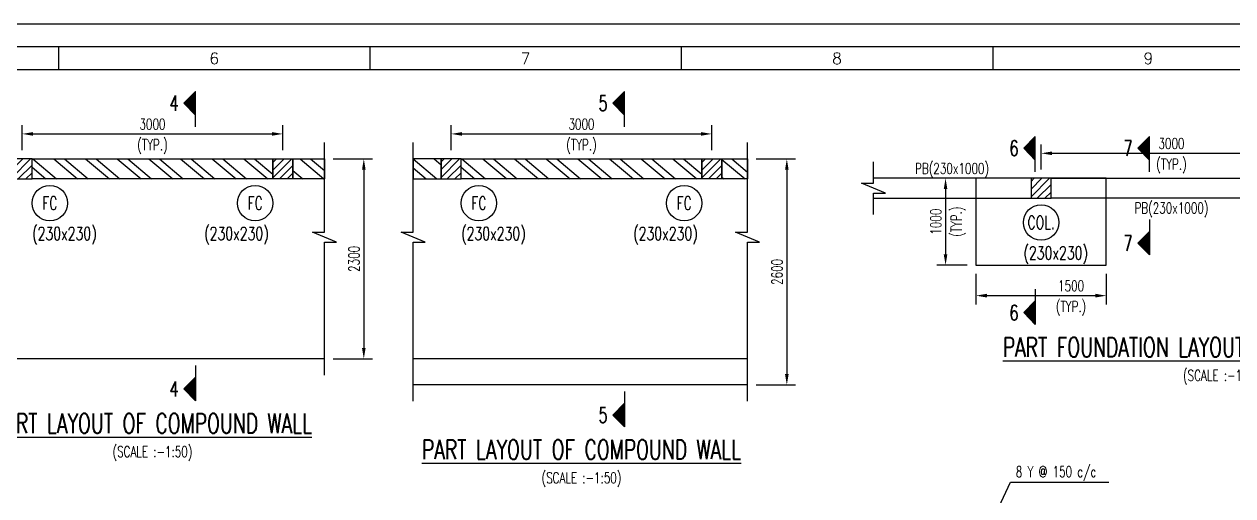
# Model space of a CAD drawing. Header units: millimetres. Extents: x 2843046 to 3042813, y -234641 to -168101.
# Drawn here: x 2879146 to 2906966, y -178946 to -168101 of the extents above; entities that cross this region are included whole.
import ezdxf
from ezdxf.enums import TextEntityAlignment as Align

# ---------------------------------------------------------------- set-up
doc = ezdxf.new("R2010")
doc.units = ezdxf.units.MM
doc.header["$MEASUREMENT"] = 0
doc.header["$PDMODE"] = 34
doc.header["$PDSIZE"] = -5
for name, color, linetype in [('PNA', 8, 'Continuous'), ('S-BEAM NO', 3, 'Continuous'), ('S-BEAM OUTER', 4, 'Continuous'), ('S-BRECK LINE', 8, 'Continuous'), ('S-COLUMN', 1, 'Continuous'), ('S-COLUMN CIRCLE', 9, 'Continuous'), ('S-COLUMN HATCH', 8, 'Continuous'), ('S-COLUMN NO', 2, 'Continuous'), ('S-COLUMN SIZES', 2, 'Continuous'), ('S-CONCRET LINE', 4, 'Continuous'), ('S-DIM-1', 5, 'Continuous'), ('S-FOOTING', 4, 'Continuous'), ('S-HATCH', 253, 'Continuous'), ('S-SECTION MARK', 1, 'Continuous'), ('S-TEXT', 2, 'Continuous'), ('S-TEXT-1', 4, 'Continuous'), ('S-TITIL', 6, 'Continuous'), ('SHEET', 7, 'Continuous')]:
    doc.layers.add(name, color=color, linetype=linetype)
doc.styles.add('ROMANS', font='simplex.shx', dxfattribs={"width": 0.7})
doc.dimstyles.new('dim33.33', dxfattribs={"dimtxt": 250, "dimasz": 250, "dimexe": 200, "dimexo": 200, "dimgap": 100, "dimtad": 1, "dimdec": 0, "dimlfac": 0.333331, "dimzin": 0, "dimdsep": 46, "dimtxsty": 'ROMANS', "dimcen": 0, "dimclrd": 5, "dimclre": 5, "dimclrt": 4, "dimadec": 0, "dimazin": 0, "dimtfac": 1, "dimtdec": 0, "dimtix": 1, "dimtofl": 0, "dimtmove": 2, "dimatfit": 3, "dimfxl": 0, "dimtolj": 1, "dimtzin": 0, "dimlwd": -1, "dimlwe": -1, "dimarcsym": 0})
doc.dimstyles.new('dim50', dxfattribs={"dimtxt": 250, "dimasz": 250, "dimexe": 200, "dimexo": 200, "dimgap": 100, "dimtad": 1, "dimdec": 0, "dimlfac": 0.5, "dimzin": 0, "dimdsep": 46, "dimtxsty": 'ROMANS', "dimcen": 0, "dimclrd": 5, "dimclre": 5, "dimclrt": 4, "dimadec": 0, "dimazin": 0, "dimtfac": 1, "dimtdec": 0, "dimtix": 1, "dimtofl": 0, "dimtmove": 2, "dimatfit": 3, "dimfxl": 0, "dimtolj": 1, "dimtzin": 0, "dimlwd": -1, "dimlwe": -1, "dimarcsym": 0})
pattern_1 = [(45, (-15437916.37, 1231386.5), (-88.38834765, 88.38834765), [])]
pattern_2 = [(45, (-15428041.25, 1231386.5), (-88.38834765, 88.38834765), [])]

# ---------------------------------------------------------------- blocks, each defined once
blk = doc.blocks.new('zw$C05B')
at = {"flags": 128}
blk.add_lwpolyline([(0, 0), (82749, 0), (82749, 58210), (0, 58210)], close=True, dxfattribs=at)
at = {"layer": 'PNA'}
for p, q in [((34643, 57718), (34643, 57226)), ((41374, 57718), (41374, 57226)), ((48106, 57718), (48106, 57226)), ((54838, 57718), (54838, 57226))]:
    blk.add_line(p, q, dxfattribs=at)
at = {"layer": 'PNA', "color": 1}
for points in [[(984, 492), (82257, 492), (82257, 57718), (984, 57718)], [(1968, 984), (81765, 984), (81765, 57226), (1968, 57226)]]:
    blk.add_lwpolyline(points, close=True, dxfattribs=at)
at = {"layer": 'PNA', "style": 'ROMANS'}
for s, p in [('6', (38009, 57472)), ('7', (44741, 57472)), ('8', (51473, 57472)), ('9', (58204, 57472))]:
    blk.add_text(s, height=246, dxfattribs=at).set_placement(p, align=Align.MIDDLE)
blk = doc.blocks.new('*D119')
at = {"layer": 'Defpoints', "color": 0, "lineweight": -2}
for p in [(2885099, -170624), (2879099, -171198), (2885099, -171198)]:
    blk.add_point(p, dxfattribs=at)
at = {"layer": 'S-DIM-1', "color": 5}
for p, q in [((2879099, -170998), (2879099, -170424)), ((2885099, -170998), (2885099, -170424)), ((2879349, -170624), (2884849, -170624))]:
    blk.add_line(p, q, dxfattribs=at)
at = {"layer": 'S-DIM-1', "color": 5, "lineweight": -2}
for points in [[(2879349, -170582), (2879349, -170666), (2879099, -170624)], [(2884849, -170666), (2884849, -170582), (2885099, -170624)]]:
    blk.add_solid(points, dxfattribs=at)
at = {"layer": 'S-DIM-1', "color": 4, "char_height": 250, "attachment_point": 5, "style": 'ROMANS'}
for s, insert in [('\\A1;3000', (2882099, -170399)), ('\\A1;(TYP.)', (2882099, -170915))]:
    blk.add_mtext(s, dxfattribs=dict(at, insert=insert))
blk = doc.blocks.new('*D120')
at = {"layer": 'Defpoints', "color": 0, "lineweight": -2}
for p in [(2886059, -171198), (2886059, -175797), (2886963, -175797)]:
    blk.add_point(p, dxfattribs=at)
at = {"layer": 'S-DIM-1', "color": 5}
for p, q in [((2886259, -171198), (2887163, -171198)), ((2886963, -171448), (2886963, -175547)), ((2886259, -175797), (2887163, -175797))]:
    blk.add_line(p, q, dxfattribs=at)
at = {"layer": 'S-DIM-1', "color": 5, "lineweight": -2}
for points in [[(2887005, -171448), (2886922, -171448), (2886963, -171198)], [(2886922, -175547), (2887005, -175547), (2886963, -175797)]]:
    blk.add_solid(points, dxfattribs=at)
at = {"layer": 'S-DIM-1', "color": 4, "insert": (2886738, -173497), "char_height": 250, "attachment_point": 5, "rotation": 90, "style": 'ROMANS'}
blk.add_mtext('\\A1;2300', dxfattribs=at)
blk = doc.blocks.new('*D121')
at = {"layer": 'Defpoints', "color": 0, "lineweight": -2}
for p in [(2894974, -170624), (2888974, -171198), (2894974, -171198)]:
    blk.add_point(p, dxfattribs=at)
at = {"layer": 'S-DIM-1', "color": 5}
for p, q in [((2888974, -170998), (2888974, -170424)), ((2894974, -170998), (2894974, -170424)), ((2889224, -170624), (2894724, -170624))]:
    blk.add_line(p, q, dxfattribs=at)
at = {"layer": 'S-DIM-1', "color": 5, "lineweight": -2}
for points in [[(2889224, -170582), (2889224, -170666), (2888974, -170624)], [(2894724, -170666), (2894724, -170582), (2894974, -170624)]]:
    blk.add_solid(points, dxfattribs=at)
at = {"layer": 'S-DIM-1', "color": 4, "char_height": 250, "attachment_point": 5, "style": 'ROMANS'}
for s, insert in [('\\A1;3000', (2891974, -170399)), ('\\A1;(TYP.)', (2891974, -170915))]:
    blk.add_mtext(s, dxfattribs=dict(at, insert=insert))
blk = doc.blocks.new('*D122')
at = {"layer": 'Defpoints', "color": 0, "lineweight": -2}
for p in [(2895796, -171198), (2895796, -176397), (2896700, -176397)]:
    blk.add_point(p, dxfattribs=at)
at = {"layer": 'S-DIM-1', "color": 5}
for p, q in [((2895996, -171198), (2896900, -171198)), ((2896700, -171448), (2896700, -176147)), ((2895996, -176397), (2896900, -176397))]:
    blk.add_line(p, q, dxfattribs=at)
at = {"layer": 'S-DIM-1', "color": 5, "lineweight": -2}
for points in [[(2896742, -171448), (2896659, -171448), (2896700, -171198)], [(2896659, -176147), (2896742, -176147), (2896700, -176397)]]:
    blk.add_solid(points, dxfattribs=at)
at = {"layer": 'S-DIM-1', "color": 4, "insert": (2896475, -173797), "char_height": 250, "attachment_point": 5, "rotation": 90, "style": 'ROMANS'}
blk.add_mtext('\\A1;2600', dxfattribs=at)
blk = doc.blocks.new('*D123')
at = {"layer": 'Defpoints', "color": 0, "lineweight": -2}
for p in [(2908554, -171070), (2902554, -171643), (2908554, -171643)]:
    blk.add_point(p, dxfattribs=at)
at = {"layer": 'S-DIM-1', "color": 5}
for p, q in [((2902554, -171443), (2902554, -170870)), ((2902804, -171070), (2908304, -171070)), ((2908554, -171443), (2908554, -170870))]:
    blk.add_line(p, q, dxfattribs=at)
at = {"layer": 'S-DIM-1', "color": 5, "lineweight": -2}
for points in [[(2902804, -171028), (2902804, -171111), (2902554, -171070)], [(2908304, -171111), (2908304, -171028), (2908554, -171070)]]:
    blk.add_solid(points, dxfattribs=at)
at = {"layer": 'S-DIM-1', "color": 4, "char_height": 250, "attachment_point": 5, "style": 'ROMANS'}
for s, insert in [('\\A1;3000', (2905554, -170845)), ('\\A1;(TYP.)', (2905554, -171360))]:
    blk.add_mtext(s, dxfattribs=dict(at, insert=insert))
blk = doc.blocks.new('*D124')
at = {"layer": 'Defpoints', "color": 0, "lineweight": -2}
for p in [(2901054, -171643), (2900354, -173643), (2901054, -173643)]:
    blk.add_point(p, dxfattribs=at)
at = {"layer": 'S-DIM-1', "color": 5}
for p, q in [((2900854, -171643), (2900154, -171643)), ((2900354, -171893), (2900354, -173393)), ((2900854, -173643), (2900154, -173643))]:
    blk.add_line(p, q, dxfattribs=at)
at = {"layer": 'S-DIM-1', "color": 5, "lineweight": -2}
for points in [[(2900395, -171893), (2900312, -171893), (2900354, -171643)], [(2900312, -173393), (2900395, -173393), (2900354, -173643)]]:
    blk.add_solid(points, dxfattribs=at)
at = {"layer": 'S-DIM-1', "color": 4, "char_height": 250, "attachment_point": 5, "rotation": 90, "style": 'ROMANS'}
for s, insert in [('\\A1;1000', (2900129, -172643)), ('\\A1;(TYP.)', (2900644, -172643))]:
    blk.add_mtext(s, dxfattribs=dict(at, insert=insert))
blk = doc.blocks.new('*D125')
at = {"layer": 'Defpoints', "color": 0, "lineweight": -2}
for p in [(2901054, -173643), (2904054, -173643), (2904054, -174343)]:
    blk.add_point(p, dxfattribs=at)
at = {"layer": 'S-DIM-1', "color": 5}
for p, q in [((2901054, -173843), (2901054, -174543)), ((2904054, -173843), (2904054, -174543)), ((2901304, -174343), (2903804, -174343))]:
    blk.add_line(p, q, dxfattribs=at)
at = {"layer": 'S-DIM-1', "color": 5, "lineweight": -2}
for points in [[(2901304, -174301), (2901304, -174385), (2901054, -174343)], [(2903804, -174385), (2903804, -174301), (2904054, -174343)]]:
    blk.add_solid(points, dxfattribs=at)
at = {"layer": 'S-DIM-1', "color": 4, "char_height": 250, "attachment_point": 5, "style": 'ROMANS'}
for s, insert in [('\\A1;1500', (2903243, -174118)), ('\\A1;(TYP.)', (2903243, -174634))]:
    blk.add_mtext(s, dxfattribs=dict(at, insert=insert))

msp = doc.modelspace()

# ---------------------------------------------------------------- hatches: boundary and pattern name
at = {"layer": 'S-COLUMN HATCH'}
h = msp.add_hatch(dxfattribs=at)
h.set_pattern_fill('ANSI31', color=256, scale=1000, angle=360, style=0)
h.set_pattern_definition(pattern_1)
h.paths.add_polyline_path([(2878868.6, -171657.6), (2878868.6, -171197.6), (2879328.6, -171197.6), (2879328.6, -171657.6)])
h = msp.add_hatch(dxfattribs=at)
h.set_pattern_fill('ANSI31', color=256, scale=1000, angle=360, style=0)
h.set_pattern_definition(pattern_1)
h.paths.add_polyline_path([(2884868.6, -171657.6), (2884868.6, -171197.6), (2885328.6, -171197.6), (2885328.6, -171657.6)])
h = msp.add_hatch(dxfattribs=at)
h.set_pattern_fill('ANSI31', color=256, scale=1000, angle=360, style=0)
h.set_pattern_definition(pattern_2)
h.paths.add_polyline_path([(2888743.8, -171657.6), (2888743.8, -171197.6), (2889203.8, -171197.6), (2889203.8, -171657.6)])
h = msp.add_hatch(dxfattribs=at)
h.set_pattern_fill('ANSI31', color=256, scale=1000, angle=360, style=0)
h.set_pattern_definition(pattern_2)
h.paths.add_polyline_path([(2894743.8, -171657.6), (2894743.8, -171197.6), (2895203.8, -171197.6), (2895203.8, -171657.6)])
h = msp.add_hatch(dxfattribs=at)
h.set_pattern_fill('ANSI31', color=256, scale=1000, angle=360, style=0)
h.set_pattern_definition([(45, (-15414461.37, 1230941.06), (-88.38834765, 88.38834765), [])])
h.paths.add_polyline_path([(2902323.6, -172103), (2902323.6, -171643), (2902783.6, -171643), (2902783.6, -172103)])
at = {"layer": 'S-HATCH'}
h = msp.add_hatch(dxfattribs=at)
h.set_pattern_fill('ANSI32', color=256, scale=1250, angle=275, style=0)
h.set_pattern_definition([(320, (-13553552.44, 937033.7), (301.306692, 359.083333), []), (320, (-13553533.2, 936813.57), (301.306692, 359.083333), [])])
h.paths.add_polyline_path([(2879328.6, -171657.6), (2879328.6, -171197.6), (2884868.6, -171197.6), (2884868.6, -171657.6)])
h = msp.add_hatch(dxfattribs=at)
h.set_pattern_fill('ANSI32', color=256, scale=1250, angle=275, style=0)
h.set_pattern_definition([(320, (-13558094.33, 937033.7), (301.306692, 359.083333), []), (320, (-13558075.07, 936813.57), (301.306692, 359.083333), [])])
h.paths.add_polyline_path([(2885328.6, -171657.6), (2885328.6, -171197.6), (2886058.7, -171197.6), (2886058.7, -171657.6)])
h = msp.add_hatch(dxfattribs=at)
h.set_pattern_fill('ANSI32', color=256, scale=1250, angle=275, style=0)
h.set_pattern_definition([(320, (-13541881.15, 937033.7), (301.306692, 359.083333), []), (320, (-13541861.9, 936813.57), (301.306692, 359.083333), [])])
h.paths.add_polyline_path([(2888098.9, -171197.6), (2888098.9, -171657.6), (2888743.8, -171657.6), (2888743.8, -171197.6)])
h = msp.add_hatch(dxfattribs=at)
h.set_pattern_fill('ANSI32', color=256, scale=1250, angle=275, style=0)
h.set_pattern_definition([(320, (-13543677.3, 937033.7), (301.306692, 359.083333), []), (320, (-13543658.05, 936813.57), (301.306692, 359.083333), [])])
h.paths.add_polyline_path([(2889203.8, -171657.6), (2889203.8, -171197.6), (2894743.8, -171197.6), (2894743.8, -171657.6)])
h = msp.add_hatch(dxfattribs=at)
h.set_pattern_fill('ANSI32', color=256, scale=1250, angle=275, style=0)
h.set_pattern_definition([(320, (-13547671.26, 937033.7), (301.306692, 359.083333), []), (320, (-13547652, 936813.57), (301.306692, 359.083333), [])])
h.paths.add_polyline_path([(2895203.8, -171657.6), (2895203.8, -171197.6), (2895795.8, -171197.6), (2895795.8, -171657.6)])
at = {"layer": 'S-SECTION MARK'}
h = msp.add_hatch(dxfattribs=at)
h.set_pattern_fill('ANSI31', color=256, scale=172.406964, angle=270, style=0)
h.set_pattern_definition([(315, (2881247.237, -94209.248), (15.2387667, 15.2387667), [])])
h.paths.add_polyline_path([(2882819.1, -169920.4), (2883086.2, -169648.5), (2883086.2, -170192.3)])
h = msp.add_hatch(dxfattribs=at)
h.set_pattern_fill('ANSI31', color=256, scale=172.406964, angle=270, style=0)
h.set_pattern_definition([(315, (2891122.366, -94209.248), (15.2387667, 15.2387667), [])])
h.paths.add_polyline_path([(2892694.2, -169920.4), (2892961.3, -169648.5), (2892961.3, -170192.3)])
h = msp.add_hatch(dxfattribs=at)
h.set_pattern_fill('ANSI31', color=256, scale=172.406964, angle=270, style=0)
h.set_pattern_definition([(315, (2900580.74, -95240.885), (15.2387667, 15.2387667), [])])
h.paths.add_polyline_path([(2902152.6, -170952), (2902419.7, -170680.2), (2902419.7, -171223.9)])
h = msp.add_hatch(dxfattribs=at)
h.set_pattern_fill('ANSI31', color=256, scale=172.406964, angle=270, style=0)
h.set_pattern_definition([(315, (2903207.15, -95240.885), (15.2387667, 15.2387667), [])])
h.paths.add_polyline_path([(2904779, -170952), (2905046.1, -170680.2), (2905046.1, -171223.9)])
h = msp.add_hatch(dxfattribs=at)
h.set_pattern_fill('ANSI31', color=256, scale=172.406964, angle=270, style=0)
h.set_pattern_definition([(315, (2903207.15, -95582.885), (15.2387667, 15.2387667), [])])
h.paths.add_polyline_path([(2904779, -173136), (2905046.1, -173407.9), (2905046.1, -172864.2)])
h = msp.add_hatch(dxfattribs=at)
h.set_pattern_fill('ANSI31', color=256, scale=172.406964, angle=270, style=0)
h.set_pattern_definition([(315, (2900580.74, -96950.885), (15.2387667, 15.2387667), [])])
h.paths.add_polyline_path([(2902152.6, -174734), (2902419.7, -175005.9), (2902419.7, -174462.2)])
h = msp.add_hatch(dxfattribs=at)
h.set_pattern_fill('ANSI31', color=256, scale=172.406964, angle=270, style=0)
h.set_pattern_definition([(315, (2881247.237, -98704.831), (15.2387667, 15.2387667), [])])
h.paths.add_polyline_path([(2882819.1, -176488), (2883086.2, -176759.8), (2883086.2, -176216.1)])
h = msp.add_hatch(dxfattribs=at)
h.set_pattern_fill('ANSI31', color=256, scale=172.406964, angle=270, style=0)
h.set_pattern_definition([(315, (2891122.366, -99304.888), (15.2387667, 15.2387667), [])])
h.paths.add_polyline_path([(2892694.2, -177088), (2892961.3, -177359.9), (2892961.3, -176816.2)])

# ---------------------------------------------------------------- linework, layer by layer
at = {"layer": 'S-BEAM OUTER'}
for p, q in [((2902323.6, -171643), (2898694.1, -171643)), ((2902783.6, -171643), (2908323.6, -171643)), ((2898694.1, -172103), (2902323.6, -172103)), ((2908323.6, -172103), (2902783.6, -172103))]:
    msp.add_line(p, q, dxfattribs=at)
at = {"layer": 'S-BRECK LINE', "elevation": 153353}
for points in [[(2886058.7, -176172), (2886058.7, -173110.4), (2886333.4, -173110.4), (2885783.9, -172884.8), (2886058.7, -172884.8), (2886058.7, -170822.6)], [(2888098.9, -176772), (2888098.9, -173110.4), (2888373.7, -173110.4), (2887824.2, -172884.8), (2888098.9, -172884.8), (2888098.9, -170822.6)], [(2895795.8, -176772), (2895795.8, -173110.4), (2896070.6, -173110.4), (2895521.1, -172884.8), (2895795.8, -172884.8), (2895795.8, -170822.6)]]:
    msp.add_lwpolyline(points, dxfattribs=at)
at = {"layer": 'S-BRECK LINE'}
msp.add_lwpolyline([(2898694.1, -172478), (2898694.1, -171985.9), (2898968.9, -171985.9), (2898419.4, -171760.2), (2898694.1, -171760.2), (2898694.1, -171268)], dxfattribs=at)
at = {"layer": 'S-COLUMN', "elevation": 153353}
for points in [[(2878868.6, -171657.6), (2879328.6, -171657.6), (2879328.6, -171197.6), (2878868.6, -171197.6)], [(2885328.6, -171657.6), (2884868.6, -171657.6), (2884868.6, -171197.6), (2885328.6, -171197.6)], [(2888743.8, -171657.6), (2889203.8, -171657.6), (2889203.8, -171197.6), (2888743.8, -171197.6)], [(2895203.8, -171657.6), (2894743.8, -171657.6), (2894743.8, -171197.6), (2895203.8, -171197.6)]]:
    msp.add_lwpolyline(points, close=True, dxfattribs=at)
at = {"layer": 'S-COLUMN'}
msp.add_lwpolyline([(2902323.6, -172103), (2902783.6, -172103), (2902783.6, -171643), (2902323.6, -171643)], close=True, dxfattribs=at)
at = {"layer": 'S-COLUMN CIRCLE'}
for centre in [(2879736.2, -172215.1, 153353), (2884461.1, -172215.1, 153353), (2889611.3, -172215.1, 153353), (2894336.2, -172215.1, 153353), (2902553.6, -172660.6)]:
    msp.add_circle(centre, 407.5, dxfattribs=at)
at = {"layer": 'S-CONCRET LINE'}
for p, q in [((2886058.7, -175797, 153353), (2878138.6, -175797, 153353)), ((2895795.8, -175797, 153353), (2888098.9, -175797, 153353)), ((2895795.8, -176397, 153353), (2888098.9, -176397, 153353))]:
    msp.add_line(p, q, dxfattribs=at)
at = {"layer": 'S-CONCRET LINE', "elevation": 153353}
for points in [[(2879328.6, -171657.6), (2879328.6, -171197.6), (2884868.6, -171197.6), (2884868.6, -171657.6)], [(2885328.6, -171657.6), (2885328.6, -171197.6), (2886058.7, -171197.6), (2886058.7, -171657.6)], [(2888743.8, -171657.6), (2888743.8, -171197.6), (2888098.9, -171197.6), (2888098.9, -171657.6)], [(2889203.8, -171657.6), (2889203.8, -171197.6), (2894743.8, -171197.6), (2894743.8, -171657.6)], [(2895203.8, -171657.6), (2895203.8, -171197.6), (2895795.8, -171197.6), (2895795.8, -171657.6)]]:
    msp.add_lwpolyline(points, close=True, dxfattribs=at)
at = {"layer": 'S-FOOTING'}
msp.add_lwpolyline([(2904053.6, -173643), (2904053.6, -171643), (2901053.6, -171643), (2901053.6, -173643)], close=True, dxfattribs=at)
at = {"layer": 'S-SECTION MARK'}
for p, q in [((2882819.1, -169920.4, 153353), (2883086.2, -169648.5, 153353)), ((2883086.2, -170461.4, 153353), (2883086.2, -169648.5, 153353)), ((2883086.2, -170461.4, 153353), (2883086.2, -169648.5, 153353)), ((2892694.2, -169920.4, 153353), (2892961.3, -169648.5, 153353)), ((2892961.3, -170461.4, 153353), (2892961.3, -169648.5, 153353)), ((2892961.3, -170461.4, 153353), (2892961.3, -169648.5, 153353)), ((2883086.2, -170192.3, 153353), (2882819.1, -169920.4, 153353)), ((2892961.3, -170192.3, 153353), (2892694.2, -169920.4, 153353)), ((2902152.6, -170952), (2902419.7, -170680.2)), ((2902419.7, -171493), (2902419.7, -170680.2)), ((2902419.7, -171493), (2902419.7, -170680.2)), ((2904779, -170952), (2905046.1, -170680.2)), ((2905046.1, -171493), (2905046.1, -170680.2)), ((2905046.1, -171493), (2905046.1, -170680.2)), ((2902419.7, -171223.9), (2902152.6, -170952)), ((2905046.1, -171223.9), (2904779, -170952)), ((2905046.1, -172595), (2905046.1, -173407.9)), ((2905046.1, -172595), (2905046.1, -173407.9)), ((2905046.1, -172864.2), (2904779, -173136)), ((2904779, -173136), (2905046.1, -173407.9)), ((2902419.7, -174193), (2902419.7, -175005.9)), ((2902419.7, -174462.2), (2902152.6, -174734)), ((2902152.6, -174734), (2902419.7, -175005.9)), ((2883086.2, -175947, 153353), (2883086.2, -176759.8, 153353)), ((2883086.2, -176216.1, 153353), (2882819.1, -176488, 153353)), ((2882819.1, -176488, 153353), (2883086.2, -176759.8, 153353)), ((2892961.3, -176547, 153353), (2892961.3, -177359.9, 153353)), ((2892961.3, -176816.2, 153353), (2892694.2, -177088, 153353)), ((2892694.2, -177088, 153353), (2892961.3, -177359.9, 153353))]:
    msp.add_line(p, q, dxfattribs=at)

# ---------------------------------------------------------------- block references
at = {"layer": 'SHEET', "xscale": 1.064813359128304, "yscale": 1.064813359128304, "zscale": 1.064813359128304}
msp.add_blockref('zw$C05B', (2843046.1, -230083.7, 153353), dxfattribs=at)

# ---------------------------------------------------------------- texts
at = {"layer": 'S-BEAM NO', "style": 'ROMANS', "width": 0.7}
for p in [(2900503.6, -171418), (2905553.6, -172328)]:
    msp.add_text('PB(230x1000)', height=250, dxfattribs=at).set_placement(p, align=Align.MIDDLE_CENTER)
at = {"layer": 'S-COLUMN NO', "style": 'ROMANS', "width": 0.7}
for s, p in [('FC', (2879736.2, -172215.1, 153353)), ('FC', (2884461.1, -172215.1, 153353)), ('FC', (2889611.3, -172215.1, 153353)), ('FC', (2894336.2, -172215.1, 153353)), ('COL.', (2902553.6, -172660.6))]:
    msp.add_text(s, height=300, dxfattribs=at).set_placement(p, align=Align.MIDDLE)
at = {"layer": 'S-COLUMN SIZES', "style": 'ROMANS', "width": 0.7}
for p in [(2879328.6, -172915.1, 153353), (2883288.6, -172915.1, 153353), (2889203.8, -172915.1, 153353), (2893163.8, -172915.1, 153353), (2902146.1, -173360.6)]:
    msp.add_text('(230x230)', height=300, dxfattribs=at).set_placement(p, align=Align.MIDDLE_LEFT)
at = {"layer": 'S-SECTION MARK', "style": 'ROMANS', "width": 0.7}
for s, p in [('4', (2882596.3, -169919, 153353)), ('5', (2892471.4, -169919, 153353)), ('6', (2901929.8, -170950.7)), ('7', (2904556.2, -170950.7)), ('7', (2904556.2, -173137.4)), ('6', (2901929.8, -174735.4)), ('4', (2882596.3, -176489.3, 153353)), ('5', (2892471.4, -177089.4, 153353))]:
    msp.add_text(s, height=350, dxfattribs=at).set_placement(p, align=Align.MIDDLE)
at = {"layer": 'S-TEXT', "style": 'ROMANS', "width": 0.7}
for p in [(2906738.9, -176177.7), (2882098.6, -177931.6, 153353), (2891973.8, -178531.7, 153353)]:
    msp.add_text('(SCALE :-1:50)', height=250, dxfattribs=at).set_placement(p, align=Align.MIDDLE_CENTER)
at = {"layer": 'S-TEXT-1', "style": 'ROMANS', "width": 0.7}
msp.add_text('8 Y @ 150 c/c', height=250, dxfattribs=at).set_placement((2901969.8, -178390.6, 1646062.9), align=Align.MIDDLE_LEFT)
at = {"layer": 'S-TITIL', "style": 'ROMANS', "width": 0.7}
for s, p in [('%%UPART FOUNDATION LAYOUT OF COMPOUND WALL', (2906738.9, -175527.7)), ('%%UPART LAYOUT OF COMPOUND WALL', (2882098.6, -177281.6, 153353)), ('%%UPART LAYOUT OF COMPOUND WALL', (2891973.8, -177881.7, 153353))]:
    msp.add_text(s, height=450, dxfattribs=at).set_placement(p, align=Align.MIDDLE_CENTER)

# ---------------------------------------------------------------- dimensions: what is measured, and where the dimension line sits
at = {"layer": 'S-DIM-1'}
for base, p1, p2, picture, middle in [((2885098.6, -170624.1, 153354.3), (2879098.6, -171197.6, 153353), (2885098.6, -171197.6, 153353), '*D119', (2882098.6, -170624.1, 153354.3)), ((2894973.8, -170624.1, 153354.3), (2888973.8, -171197.6, 153353), (2894973.8, -171197.6, 153353), '*D121', (2891973.8, -170624.1, 153354.3)), ((2908553.6, -171069.5, 1.3), (2902553.6, -171643), (2908553.6, -171643), '*D123', (2905553.6, -171069.5, 1.3))]:
    dim = msp.add_linear_dim(base=base, p1=p1, p2=p2, text='<>\\X(TYP.)', dimstyle='dim50', dxfattribs=at)
    dim.commit()
    dim.dimension.update_dxf_attribs({"geometry": picture, "text_midpoint": middle})
for base, p1, p2, picture, middle in [((2886963.3, -175797, 153353), (2886058.7, -171197.6, 153353), (2886058.7, -175797, 153353), '*D120', (2886738.3, -173497.3, 153353)), ((2896700.4, -176397, 153353), (2895795.8, -171197.6, 153353), (2895795.8, -176397, 153353), '*D122', (2896475.4, -173797.3, 153353))]:
    dim = msp.add_linear_dim(base=base, p1=p1, p2=p2, angle=90, dimstyle='dim50', dxfattribs=at)
    dim.commit()
    dim.dimension.update_dxf_attribs({"geometry": picture, "text_midpoint": middle})
dim = msp.add_linear_dim(base=(2900353.6, -173643), p1=(2901053.6, -171643), p2=(2901053.6, -173643), angle=90, text='<>\\X(TYP.)', dimstyle='dim50', dxfattribs=at)
dim.commit()
dim.dimension.update_dxf_attribs({"geometry": '*D124', "text_midpoint": (2900353.6, -172643)})
dim = msp.add_linear_dim(base=(2904053.6, -174343), p1=(2901053.6, -173643), p2=(2904053.6, -173643), angle=180, text='<>\\X(TYP.)', dimstyle='dim50', override={"dimtmove": 0}, dxfattribs=at)
dim.commit()
dim.dimension.update_dxf_attribs({"geometry": '*D125', "text_midpoint": (2903243.1, -174343), "dimtype": 160})

# ---------------------------------------------------------------- leaders
msp.add_leader([(2901468.8, -179436.4, 1646062.9), (2901849.8, -178630.6, 1646062.9), (2904115.3, -178630.6, 1646062.9)], dimstyle='dim33.33', dxfattribs=at)

doc.saveas('drawing.dxf')
